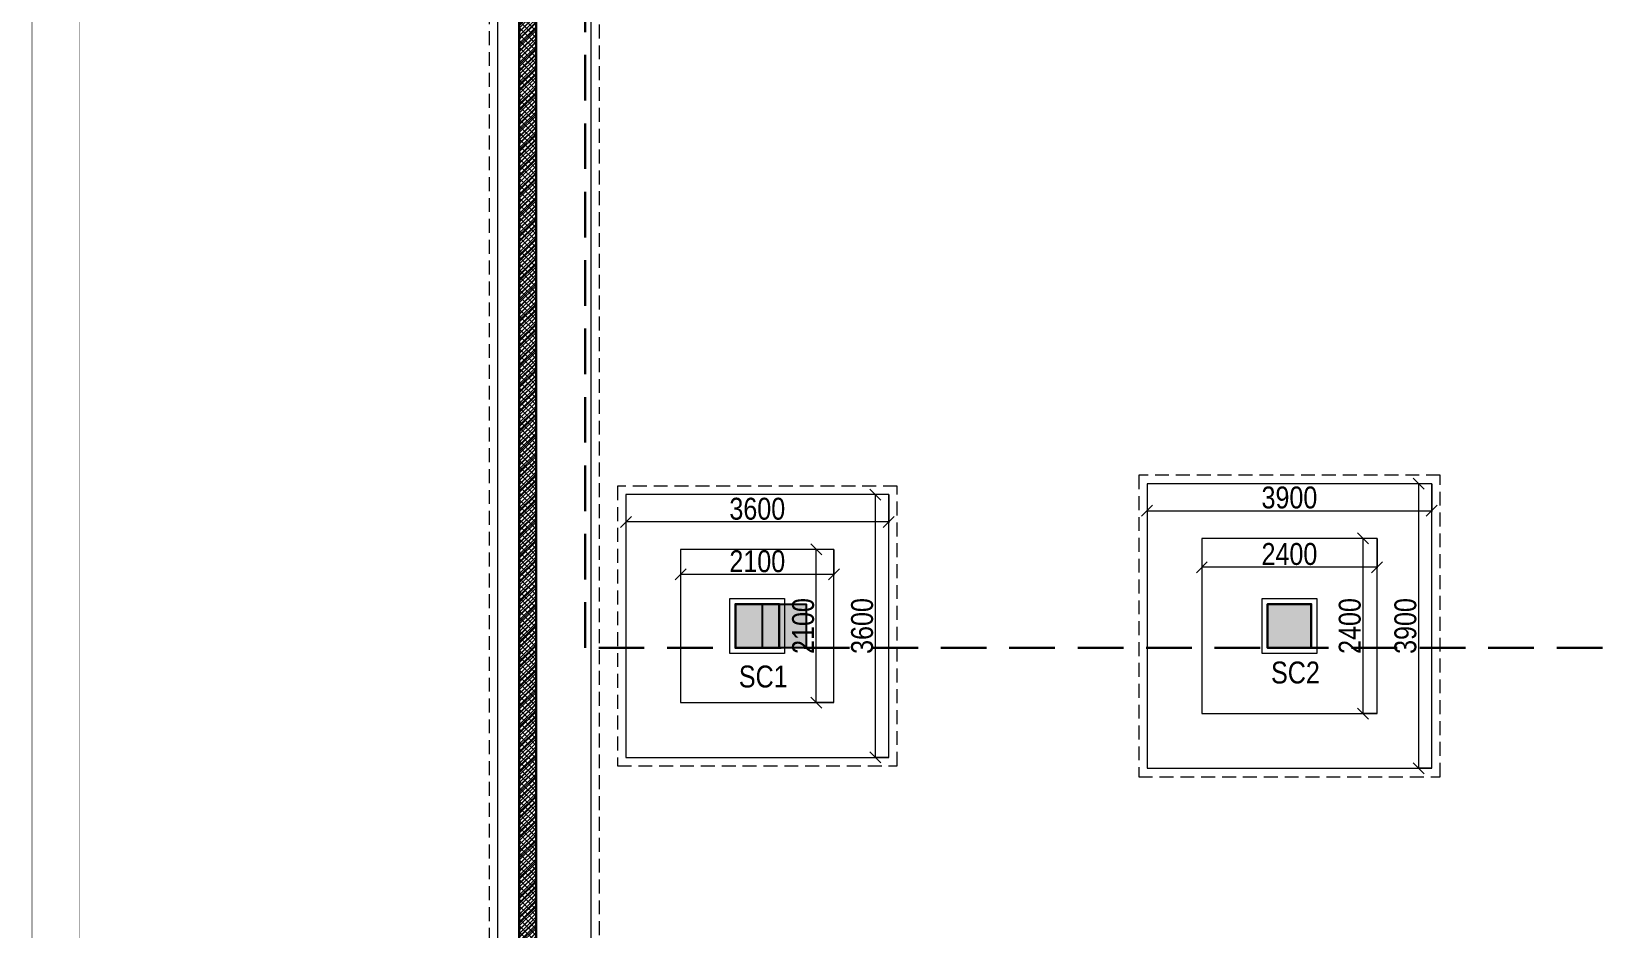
# Model space of a CAD drawing. Header units: millimetres. Extents: x 1112055 to 3390982, y -148532 to 766891.
# Drawn here: x 1923595 to 1945211, y 294036 to 306325 of the extents above; entities that cross this region are included whole.
import ezdxf

# ---------------------------------------------------------------- set-up
doc = ezdxf.new("R2010")
doc.units = ezdxf.units.MM
doc.header["$PDMODE"] = 35
doc.header["$PDSIZE"] = -25
doc.linetypes.add('DASHED2', pattern=[0.375, 0.25, -0.125])
doc.linetypes.add('Hidden', pattern=[9.525, 6.35, -3.175])
for name, color, linetype, lineweight in [('A_COL', 5, 'Continuous', 25), ('A_R.C.C', 5, 'Continuous', 25), ('B COL. NO.', 3, 'Continuous', 20), ('B FINAL COLUMN', 1, 'Continuous', 30), ('B FOOTING', 49, 'Continuous', 20), ('B FOOTING DIM', 234, 'Continuous', 9), ('B HATCH', 250, 'Continuous', 0), ('B P.C.C', 251, 'Continuous', 0), ('B TITLE BLOCK', 250, 'Continuous', 0)]:
    doc.layers.add(name, color=color, linetype=linetype, lineweight=lineweight)
for name, color, linetype, lineweight, true_color in [('A_COL HATCH', 7, 'Continuous', 0, 0xc0c0c0), ('A_R.C.C HATCH', 7, 'Continuous', 0, 0xc0c0c0), ('B Pedestal', 7, 'Continuous', 9, 0x5c8948), ('B-COL HT', 7, 'Continuous', 0, 0x4e4f45)]:
    doc.layers.add(name, color=color, linetype=linetype, lineweight=lineweight, true_color=true_color)
doc.styles.add('Cali', font='calibri.ttf')
doc.styles.add('SWINC', font='swissc.ttf')
doc.dimstyles.new('1.100', dxfattribs={"dimtxt": 200, "dimasz": 100, "dimexe": 100, "dimexo": 100, "dimgap": 100, "dimtad": 1, "dimdec": 0, "dimzin": 0, "dimdsep": 46, "dimtxsty": 'Cali', "dimblk": 'OBLIQUE', "dimcen": 0, "dimdle": 100, "dimclrd": 256, "dimclre": 256, "dimclrt": 3, "dimadec": 0, "dimazin": 0, "dimtfac": 1, "dimtdec": 0, "dimtofl": 0, "dimtmove": 1, "dimatfit": 0, "dimfxl": 100, "dimfxlon": 1, "dimtolj": 1, "dimtzin": 0, "dimlwd": -1, "dimlwe": -1, "dimarcsym": 0})
doc.dimstyles.new('BHOOMI', dxfattribs={"dimtxt": 230, "dimasz": 150, "dimexe": 10, "dimexo": 0, "dimgap": 25, "dimtad": 1, "dimdec": 0, "dimzin": 0, "dimdsep": 46, "dimtxsty": 'SWINC', "dimblk": 'OBLIQUE', "dimcen": 0.09, "dimclrd": 250, "dimclre": 250, "dimclrt": 256, "dimaunit": 1, "dimadec": 3, "dimazin": 0, "dimtfac": 1, "dimtdec": 0, "dimtofl": 0, "dimtmove": 1, "dimatfit": 3, "dimfxl": 100, "dimtolj": 1, "dimtzin": 0, "dimlwd": 9, "dimlwe": 5, "dimarcsym": 0})

# ---------------------------------------------------------------- blocks, each defined once
blk = doc.blocks.new('A$C4824')
at = {"layer": 'A_R.C.C HATCH'}
h = blk.add_hatch(dxfattribs=at)
h.set_pattern_fill('ANSI31', color=256, scale=300, style=0)
h.set_pattern_definition([(45, (33068.957, -102038.65), (-26.516504, 26.516504), [])])
h.paths.add_polyline_path([(37226, 109791), (32724, 109791), (32724, 109205), (0, 109205), (0, 0), (50920, 0), (50920, 39880), (63550, 39880), (63550, 113021), (37226, 112559)])
h.paths.add_polyline_path([(48260, 112523), (44975, 112465), (44975, 109245), (48260, 109244)], flags=16)
h.paths.add_polyline_path([(42405, 109791), (42405, 112420), (37456, 112333), (37456, 109791)], flags=0)
h.paths.add_polyline_path([(42635, 106355), (44065, 106355), (44065, 112449), (42635, 112424)], flags=0)
h.paths.add_polyline_path([(44745, 112461), (44282, 112453), (44282, 99895), (28740, 99895), (28740, 100125), (44065, 100125), (44065, 106125), (28740, 106125), (28740, 106355), (42405, 106355), (42405, 109561), (32954, 109561), (32954, 108975), (230, 108975), (230, 230), (50690, 230), (50690, 40110), (63320, 40110), (63320, 109014), (44745, 109015)], flags=16)
h.paths.add_polyline_path([(55920, 109244), (48490, 109244), (48490, 112527), (55920, 112657)], flags=16)
h.paths.add_polyline_path([(63320, 109244), (63320, 112787), (56145, 112661), (56145, 109244)], flags=16)
at = {"layer": 'A_R.C.C'}
for points in [[(37226, 109791), (32724, 109791), (32724, 109205), (0, 109205), (0, 0), (50920, 0), (50920, 39880), (63550, 39880), (63550, 113021), (37226, 112559)], [(44745, 112461), (44282, 112453), (44282, 99895), (28740, 99895), (28740, 100125), (44065, 100125), (44065, 106125), (28740, 106125), (28740, 106355), (42405, 106355), (42405, 109561), (32954, 109561), (32954, 108975), (230, 108975), (230, 230), (50690, 230), (50690, 40110), (63320, 40110), (63320, 109014), (44745, 109015)]]:
    blk.add_lwpolyline(points, close=True, dxfattribs=at)
blk = doc.blocks.new('A$C23384')
at = {"layer": 'A_COL HATCH'}
for points in [[(2430, -28400), (2430, -27800), (3030, -27800), (3030, -28400)], [(9350, -28400), (9350, -27800), (9950, -27800), (9950, -28400)]]:
    blk.add_hatch(color=256, dxfattribs=at).paths.add_polyline_path(points)
at = {"layer": 'A_COL'}
for points in [[(2430, -28400), (2430, -27800), (3030, -27800), (3030, -28400)], [(9350, -28400), (9350, -27800), (9950, -27800), (9950, -28400)]]:
    blk.add_lwpolyline(points, close=True, dxfattribs=at)
blk = doc.blocks.new('A$C4b8f6dbc')
at = {"layer": 'A_COL'}
blk.add_blockref('A$C23384', (900, 67350), dxfattribs=at)
at = {"layer": 'A_R.C.C'}
blk.add_blockref('A$C4824', (0, 8470), dxfattribs=at)
blk = doc.blocks.new('_Oblique')
at = {"color": 0, "linetype": 'ByBlock', "lineweight": -2}
blk.add_line((-0.5, -0.5), (0.5, 0.5), dxfattribs=at)
blk = doc.blocks.new('*D2117')
at = {"layer": 'B FOOTING DIM', "color": 250, "lineweight": 5, "ltscale": 0.5, "transparency": 16777216}
for p, q in [((1931737, 299980), (1931737, 299596)), ((1935337, 299980), (1935337, 299596)), ((1935337, 299606), (1931737, 299606))]:
    blk.add_line(p, q, dxfattribs=at)
at = {"layer": 'Defpoints', "color": 0, "lineweight": 30, "ltscale": 0.5, "transparency": 16777216}
for p in [(1931737, 299980), (1935337, 299980), (1931737, 299606)]:
    blk.add_point(p, dxfattribs=at)
at = {"layer": 'B FOOTING DIM', "color": 250, "lineweight": 5, "ltscale": 0.5, "transparency": 16777216, "xscale": 150, "yscale": 150, "zscale": 150, "rotation": 180}
blk.add_blockref('_Oblique', (1931737, 299606), dxfattribs=at)
at = {"layer": 'B FOOTING DIM', "color": 250, "lineweight": 5, "ltscale": 0.5, "transparency": 16777216, "xscale": 150, "yscale": 150, "zscale": 150}
blk.add_blockref('_Oblique', (1935337, 299606), dxfattribs=at)
at = {"layer": 'B FOOTING DIM', "ltscale": 0.5, "transparency": 16777216, "insert": (1933537, 299785), "char_height": 300, "attachment_point": 5, "style": 'SWINC'}
blk.add_mtext('\\A1;3600', dxfattribs=at)
blk = doc.blocks.new('*D2118')
at = {"layer": 'B FOOTING DIM', "color": 250, "lineweight": 5, "ltscale": 0.5, "transparency": 16777216}
for p, q in [((1935337, 299980), (1935143, 299980)), ((1935153, 299980), (1935153, 296380)), ((1935337, 296380), (1935143, 296380))]:
    blk.add_line(p, q, dxfattribs=at)
at = {"layer": 'Defpoints', "color": 0, "lineweight": 30, "ltscale": 0.5, "transparency": 16777216}
for p in [(1935337, 299980), (1935153, 296380), (1935337, 296380)]:
    blk.add_point(p, dxfattribs=at)
at = {"layer": 'B FOOTING DIM', "color": 250, "lineweight": 5, "ltscale": 0.5, "transparency": 16777216, "xscale": 150, "yscale": 150, "zscale": 150}
for p, rotation in [((1935153, 299980), 90), ((1935153, 296380), 270)]:
    blk.add_blockref('_Oblique', p, dxfattribs=dict(at, rotation=rotation))
at = {"layer": 'B FOOTING DIM', "ltscale": 0.5, "transparency": 16777216, "insert": (1934974, 298180), "char_height": 300, "attachment_point": 5, "rotation": 90, "style": 'SWINC'}
blk.add_mtext('\\A1;3600', dxfattribs=at)
blk = doc.blocks.new('*D2119')
at = {"layer": 'B FOOTING DIM', "color": 250, "lineweight": 5, "ltscale": 0.5, "transparency": 16777216}
for p, q in [((1932487, 299230), (1932487, 298877)), ((1934587, 299230), (1934587, 298877)), ((1934587, 298887), (1932487, 298887))]:
    blk.add_line(p, q, dxfattribs=at)
at = {"layer": 'Defpoints', "color": 0, "lineweight": 30, "ltscale": 0.5, "transparency": 16777216}
for p in [(1932487, 299230), (1934587, 299230), (1932487, 298887)]:
    blk.add_point(p, dxfattribs=at)
at = {"layer": 'B FOOTING DIM', "color": 250, "lineweight": 5, "ltscale": 0.5, "transparency": 16777216, "xscale": 150, "yscale": 150, "zscale": 150, "rotation": 180}
blk.add_blockref('_Oblique', (1932487, 298887), dxfattribs=at)
at = {"layer": 'B FOOTING DIM', "color": 250, "lineweight": 5, "ltscale": 0.5, "transparency": 16777216, "xscale": 150, "yscale": 150, "zscale": 150}
blk.add_blockref('_Oblique', (1934587, 298887), dxfattribs=at)
at = {"layer": 'B FOOTING DIM', "ltscale": 0.5, "transparency": 16777216, "insert": (1933537, 299066), "char_height": 300, "attachment_point": 5, "style": 'SWINC'}
blk.add_mtext('\\A1;2100', dxfattribs=at)
blk = doc.blocks.new('*D2120')
at = {"layer": 'B FOOTING DIM', "color": 250, "lineweight": 5, "ltscale": 0.5, "transparency": 16777216}
for p, q in [((1938877, 300130), (1938877, 299750)), ((1942777, 300130), (1942777, 299750)), ((1938877, 299760), (1942777, 299760))]:
    blk.add_line(p, q, dxfattribs=at)
at = {"layer": 'Defpoints', "color": 0, "lineweight": 30, "ltscale": 0.5, "transparency": 16777216}
for p in [(1938877, 300130), (1942777, 300130), (1942777, 299760)]:
    blk.add_point(p, dxfattribs=at)
at = {"layer": 'B FOOTING DIM', "color": 250, "lineweight": 5, "ltscale": 0.5, "transparency": 16777216, "xscale": 150, "yscale": 150, "zscale": 150, "rotation": 180}
blk.add_blockref('_Oblique', (1938877, 299760), dxfattribs=at)
at = {"layer": 'B FOOTING DIM', "color": 250, "lineweight": 5, "ltscale": 0.5, "transparency": 16777216, "xscale": 150, "yscale": 150, "zscale": 150}
blk.add_blockref('_Oblique', (1942777, 299760), dxfattribs=at)
at = {"layer": 'B FOOTING DIM', "ltscale": 0.5, "transparency": 16777216, "insert": (1940827, 299939), "char_height": 300, "attachment_point": 5, "style": 'SWINC'}
blk.add_mtext('\\A1;3900', dxfattribs=at)
blk = doc.blocks.new('*D2121')
at = {"layer": 'B FOOTING DIM', "color": 250, "lineweight": 5, "ltscale": 0.5, "transparency": 16777216}
for p, q in [((1942777, 300130), (1942586, 300130)), ((1942596, 300130), (1942596, 296230)), ((1942777, 296230), (1942586, 296230))]:
    blk.add_line(p, q, dxfattribs=at)
at = {"layer": 'Defpoints', "color": 0, "lineweight": 30, "ltscale": 0.5, "transparency": 16777216}
for p in [(1942777, 300130), (1942596, 296230), (1942777, 296230)]:
    blk.add_point(p, dxfattribs=at)
at = {"layer": 'B FOOTING DIM', "color": 250, "lineweight": 5, "ltscale": 0.5, "transparency": 16777216, "xscale": 150, "yscale": 150, "zscale": 150}
for p, rotation in [((1942596, 300130), 90), ((1942596, 296230), 270)]:
    blk.add_blockref('_Oblique', p, dxfattribs=dict(at, rotation=rotation))
at = {"layer": 'B FOOTING DIM', "ltscale": 0.5, "transparency": 16777216, "insert": (1942417, 298180), "char_height": 300, "attachment_point": 5, "rotation": 90, "style": 'SWINC'}
blk.add_mtext('\\A1;3900', dxfattribs=at)
blk = doc.blocks.new('*D2122')
at = {"layer": 'B FOOTING DIM', "color": 250, "lineweight": 5, "ltscale": 0.5, "transparency": 16777216}
for p, q in [((1939627, 299380), (1939627, 298975)), ((1942027, 299380), (1942027, 298975)), ((1942027, 298985), (1939627, 298985))]:
    blk.add_line(p, q, dxfattribs=at)
at = {"layer": 'Defpoints', "color": 0, "lineweight": 30, "ltscale": 0.5, "transparency": 16777216}
for p in [(1939627, 299380), (1942027, 299380), (1939627, 298985)]:
    blk.add_point(p, dxfattribs=at)
at = {"layer": 'B FOOTING DIM', "color": 250, "lineweight": 5, "ltscale": 0.5, "transparency": 16777216, "xscale": 150, "yscale": 150, "zscale": 150, "rotation": 180}
blk.add_blockref('_Oblique', (1939627, 298985), dxfattribs=at)
at = {"layer": 'B FOOTING DIM', "color": 250, "lineweight": 5, "ltscale": 0.5, "transparency": 16777216, "xscale": 150, "yscale": 150, "zscale": 150}
blk.add_blockref('_Oblique', (1942027, 298985), dxfattribs=at)
at = {"layer": 'B FOOTING DIM', "ltscale": 0.5, "transparency": 16777216, "insert": (1940827, 299165), "char_height": 300, "attachment_point": 5, "style": 'SWINC'}
blk.add_mtext('\\A1;2400', dxfattribs=at)
blk = doc.blocks.new('*D2123')
at = {"layer": 'B FOOTING DIM', "color": 250, "lineweight": 5, "ltscale": 0.5, "transparency": 16777216}
for p, q in [((1942027, 299380), (1941824, 299380)), ((1941834, 299380), (1941834, 296980)), ((1942027, 296980), (1941824, 296980))]:
    blk.add_line(p, q, dxfattribs=at)
at = {"layer": 'Defpoints', "color": 0, "lineweight": 30, "ltscale": 0.5, "transparency": 16777216}
for p in [(1942027, 299380), (1941834, 296980), (1942027, 296980)]:
    blk.add_point(p, dxfattribs=at)
at = {"layer": 'B FOOTING DIM', "color": 250, "lineweight": 5, "ltscale": 0.5, "transparency": 16777216, "xscale": 150, "yscale": 150, "zscale": 150}
for p, rotation in [((1941834, 299380), 90), ((1941834, 296980), 270)]:
    blk.add_blockref('_Oblique', p, dxfattribs=dict(at, rotation=rotation))
at = {"layer": 'B FOOTING DIM', "ltscale": 0.5, "transparency": 16777216, "insert": (1941655, 298180), "char_height": 300, "attachment_point": 5, "rotation": 90, "style": 'SWINC'}
blk.add_mtext('\\A1;2400', dxfattribs=at)
blk = doc.blocks.new('*D2124')
at = {"layer": 'B FOOTING DIM', "color": 250, "lineweight": 5, "ltscale": 0.5, "transparency": 16777216}
for p, q in [((1934587, 299230), (1934335, 299230)), ((1934345, 297130), (1934345, 299230)), ((1934587, 297130), (1934335, 297130))]:
    blk.add_line(p, q, dxfattribs=at)
at = {"layer": 'Defpoints', "color": 0, "lineweight": 30, "ltscale": 0.5, "transparency": 16777216}
for p in [(1934345, 299230), (1934587, 299230), (1934587, 297130)]:
    blk.add_point(p, dxfattribs=at)
at = {"layer": 'B FOOTING DIM', "color": 250, "lineweight": 5, "ltscale": 0.5, "transparency": 16777216, "xscale": 150, "yscale": 150, "zscale": 150}
for p, rotation in [((1934345, 299230), 90), ((1934345, 297130), 270)]:
    blk.add_blockref('_Oblique', p, dxfattribs=dict(at, rotation=rotation))
at = {"layer": 'B FOOTING DIM', "ltscale": 0.5, "transparency": 16777216, "insert": (1934166, 298180), "char_height": 300, "attachment_point": 5, "rotation": 90, "style": 'SWINC'}
blk.add_mtext('\\A1;2100', dxfattribs=at)
blk = doc.blocks.new('*D2501')
at = {"transparency": 16777216}
for p, q in [((1936207, 267630), (1929877, 267630)), ((1929977, 267630), (1929977, 267530)), ((1936107, 267630), (1936107, 267530))]:
    blk.add_line(p, q, dxfattribs=at)
at = {"layer": 'Defpoints', "color": 0, "transparency": 16777216}
for p in [(1929977, 310180), (1936107, 310180), (1929977, 267630)]:
    blk.add_point(p, dxfattribs=at)
at = {"transparency": 16777216, "xscale": 100, "yscale": 100, "zscale": 100, "rotation": 180}
blk.add_blockref('_Oblique', (1929977, 267630), dxfattribs=at)
at = {"transparency": 16777216, "xscale": 100, "yscale": 100, "zscale": 100}
blk.add_blockref('_Oblique', (1936107, 267630), dxfattribs=at)
at = {"color": 3, "transparency": 16777216, "insert": (1933042, 267833), "char_height": 200, "attachment_point": 5, "style": 'Cali'}
blk.add_mtext('\\A1;6130', dxfattribs=at)

msp = doc.modelspace()

# ---------------------------------------------------------------- hatches: boundary and pattern name
at = {"layer": 'B HATCH', "lineweight": 0}
h = msp.add_hatch(dxfattribs=at)
h.set_pattern_fill('ANSI37', color=250, scale=20, style=0)
h.set_pattern_definition([(45, (216966.357, -141945.74), (-44.9012806, 44.9012806), []), (135, (216966.357, -141945.74), (-44.9012806, -44.9012806), [])])
h.paths.add_polyline_path([(1993596.9, 376644.1), (1993596.9, 380187.1), (1986421.9, 380061.1), (1986421.9, 376644.3)], flags=16)
h.paths.add_polyline_path([(1967732.9, 377190.9), (1972681.9, 377190.9), (1972681.9, 379819.8), (1967732.9, 379732.9)], flags=16)
h.paths.add_polyline_path([(1974571.9, 379853.2), (1975021.9, 379861.1), (1975021.9, 376643.9), (1974571.9, 376643.9)], flags=16)
h.paths.add_polyline_path([(1930506.9, 376375.7), (1930506.9, 267630.1), (1980966.9, 267630.1), (1980966.9, 307510.1), (1993596.9, 307510.1), (1993596.9, 376414.1), (1974558.5, 376414.7), (1974558.5, 373755.1), (1974341.9, 373755.1), (1974341.9, 379849.1), (1972911.9, 379824), (1972911.9, 373755.1), (1972681.9, 373755.1), (1972681.9, 376960.9), (1963230.9, 376960.9), (1963230.9, 376375.7)], flags=16)
h.paths.add_polyline_path([(1986196.6, 380057.2), (1986196.6, 376644.4), (1978766.9, 376644.6), (1978766.9, 379926.8)], flags=16)
h.paths.add_polyline_path([(1975251.9, 376644.7), (1975251.9, 379865.1), (1978536.9, 379922.8), (1978536.9, 376644.6)], flags=16)
h.paths.add_polyline_path([(1963000.9, 376605.7), (1930276.9, 376605.7), (1930276.9, 267400.1), (1981196.9, 267400.1), (1981196.9, 307280.1), (1993826.9, 307280.1), (1993826.9, 380421.1), (1967502.9, 379959.1), (1967502.9, 377190.9), (1963000.9, 377190.9)])
at = {"layer": 'B-COL HT', "lineweight": 0}
h = msp.add_hatch(color=250, dxfattribs=at)
h.dxf.hatch_style = 1
h.paths.add_polyline_path([(1933836.9, 297880.1), (1933236.9, 297880.1), (1933236.9, 298480.1), (1933836.9, 298480.1)])
h = msp.add_hatch(color=250, dxfattribs=at)
h.dxf.hatch_style = 1
h.paths.add_polyline_path([(1941126.9, 297880.1), (1940526.9, 297880.1), (1940526.9, 298480.1), (1941126.9, 298480.1)])

# ---------------------------------------------------------------- linework, layer by layer
at = {"color": 16, "linetype": 'DASHED2', "lineweight": 30, "ltscale": 2500}
msp.add_lwpolyline([(1931176.9, 326280.1), (1956776.9, 326280.1), (1956846.9, 298330.1), (1959176.9, 298330.1), (1959176.9, 297880.1), (1931176.9, 297880.1), (1931176.9, 326280.1)], dxfattribs=at)
at = {"layer": 'B FINAL COLUMN', "color": 16, "lineweight": 30}
msp.add_lwpolyline([(1963000.9, 376605.7), (1930276.9, 376605.7), (1930276.9, 267400.1), (1981196.9, 267400.1), (1981196.9, 307280.1), (1993826.9, 307280.1), (1993826.9, 380421.1), (1967502.9, 379959.1), (1967502.9, 377190.9), (1963000.9, 377190.9), (1963000.9, 376605.7)], dxfattribs=at)
msp.add_lwpolyline([(1930506.9, 267630.1), (1980966.9, 267630.1), (1980966.9, 307510.1), (1993596.9, 307510.1), (1993596.9, 376414.1), (1974558.5, 376414.7), (1974558.5, 373755.1), (1974341.9, 373755.1), (1974341.9, 379849.1), (1972911.9, 379824), (1972911.9, 373755.1), (1972681.9, 373755.1), (1972681.9, 376960.9), (1963230.9, 376960.9), (1963230.9, 376375.7), (1930506.9, 376375.7)], close=True, dxfattribs=at)
at = {"layer": 'B FINAL COLUMN', "color": 1, "lineweight": 30}
for points in [[(1933836.9, 297880.1), (1933236.9, 297880.1), (1933236.9, 298480.1), (1933836.9, 298480.1)], [(1941126.9, 297880.1), (1940526.9, 297880.1), (1940526.9, 298480.1), (1941126.9, 298480.1)]]:
    msp.add_lwpolyline(points, close=True, dxfattribs=at)
at = {"layer": 'B FOOTING'}
for points in [[(1929976.9, 331305.1), (1929976.9, 268495.1)], [(1931256.9, 307680.1), (1931256.9, 289981.6)]]:
    msp.add_lwpolyline(points, dxfattribs=at)
for points in [[(1938876.9, 296230.1), (1942776.9, 296230.1), (1942776.9, 300130.1), (1938876.9, 300130.1)], [(1931736.9, 296380.1), (1935336.9, 296380.1), (1935336.9, 299980.1), (1931736.9, 299980.1)], [(1932486.9, 297130.1), (1934586.9, 297130.1), (1934586.9, 299230.1), (1932486.9, 299230.1)], [(1939626.9, 296980.1), (1942026.9, 296980.1), (1942026.9, 299380.1), (1939626.9, 299380.1)]]:
    msp.add_lwpolyline(points, close=True, dxfattribs=at)
at = {"layer": 'B P.C.C', "color": 250, "linetype": 'Hidden', "lineweight": 0, "ltscale": 30}
for points in [[(1929861.9, 331190.1), (1929861.9, 268495.1)], [(1931371.9, 307565.1), (1931371.9, 290096.6)]]:
    msp.add_lwpolyline(points, dxfattribs=at)
for points in [[(1931621.9, 296265.1), (1935451.9, 296265.1), (1935451.9, 300095.1), (1931621.9, 300095.1)], [(1938761.9, 296115.1), (1942891.9, 296115.1), (1942891.9, 300245.1), (1938761.9, 300245.1)]]:
    msp.add_lwpolyline(points, close=True, dxfattribs=at)
at = {"layer": 'B Pedestal', "color": 87, "lineweight": 9}
for points in [[(1933161.9, 298555.1), (1933911.9, 298555.1), (1933911.9, 297805.1), (1933161.9, 297805.1)], [(1941201.9, 297805.1), (1940451.9, 297805.1), (1940451.9, 298555.1), (1941201.9, 298555.1)]]:
    msp.add_lwpolyline(points, close=True, dxfattribs=at)
at = {"layer": 'B TITLE BLOCK', "color": 1, "const_width": 8.39}
msp.add_lwpolyline([(1923598.8, 383550.1), (2021147.1, 383550.1), (2021147.1, 215877.3), (1923598.8, 215877.3)], close=True, dxfattribs=at)
at = {"layer": 'B TITLE BLOCK', "color": 250, "lineweight": 0, "const_width": 8.39}
msp.add_lwpolyline([(1924251.4, 382897.4), (2020494.4, 382897.4), (2020494.4, 216529.9), (1924251.4, 216529.9)], close=True, dxfattribs=at)

# ---------------------------------------------------------------- block references
at = {"layer": 'B FOOTING'}
msp.add_blockref('A$C4b8f6dbc', (1930276.9, 258930.1), dxfattribs=at)

# ---------------------------------------------------------------- texts
at = {"layer": 'B COL. NO.', "style": 'SWINC'}
for s, p in [('SC2', (1940575.3, 297393.1)), ('SC1', (1933284.5, 297338))]:
    msp.add_text(s, height=300, dxfattribs=at).set_placement(p)

# ---------------------------------------------------------------- dimensions: what is measured, and where the dimension line sits
dim = msp.add_aligned_dim(p1=(1936106.9, 310180.1), p2=(1929976.9, 310180.1), distance=42550, dimstyle='1.100', override={"dimfxl": 0.18, "dimarcsym": 2})
dim.commit()
dim.dimension.update_dxf_attribs({"geometry": '*D2501', "text_midpoint": (1933041.9, 267832.6)})
at = {"layer": 'B FOOTING DIM', "color": 250, "ltscale": 0.5}
for base, p1, p2, picture, middle in [((1935153.3, 296380.1), (1935336.9, 299980.1), (1935336.9, 296380.1), '*D2118', (1934974.3, 298180.1)), ((1942596.4, 296230.1), (1942776.9, 300130.1), (1942776.9, 296230.1), '*D2121', (1942417.5, 298180.1)), ((1941833.9, 296980.1), (1942026.9, 299380.1), (1942026.9, 296980.1), '*D2123', (1941654.7, 298180.1)), ((1934344.9, 299230.1), (1934586.9, 297130.1), (1934586.9, 299230.1), '*D2124', (1934165.7, 298180.1))]:
    dim = msp.add_linear_dim(base=base, p1=p1, p2=p2, angle=90, dimstyle='BHOOMI', override={"dimtxt": 300, "dimlwd": 5}, dxfattribs=at)
    dim.commit()
    dim.dimension.update_dxf_attribs({"geometry": picture, "text_midpoint": middle})
for base, p1, p2, picture, middle in [((1942776.9, 299759.8), (1938876.9, 300130.1), (1942776.9, 300130.1), '*D2120', (1940826.9, 299938.8)), ((1931736.9, 299606.4), (1935336.9, 299980.1), (1931736.9, 299980.1), '*D2117', (1933536.9, 299785.4)), ((1932486.9, 298886.5), (1934586.9, 299230.1), (1932486.9, 299230.1), '*D2119', (1933536.9, 299065.7)), ((1939626.9, 298985.4), (1942026.9, 299380.1), (1939626.9, 299380.1), '*D2122', (1940826.9, 299164.6))]:
    dim = msp.add_linear_dim(base=base, p1=p1, p2=p2, dimstyle='BHOOMI', override={"dimtxt": 300, "dimlwd": 5}, dxfattribs=at)
    dim.commit()
    dim.dimension.update_dxf_attribs({"geometry": picture, "text_midpoint": middle})

doc.saveas('drawing.dxf')
